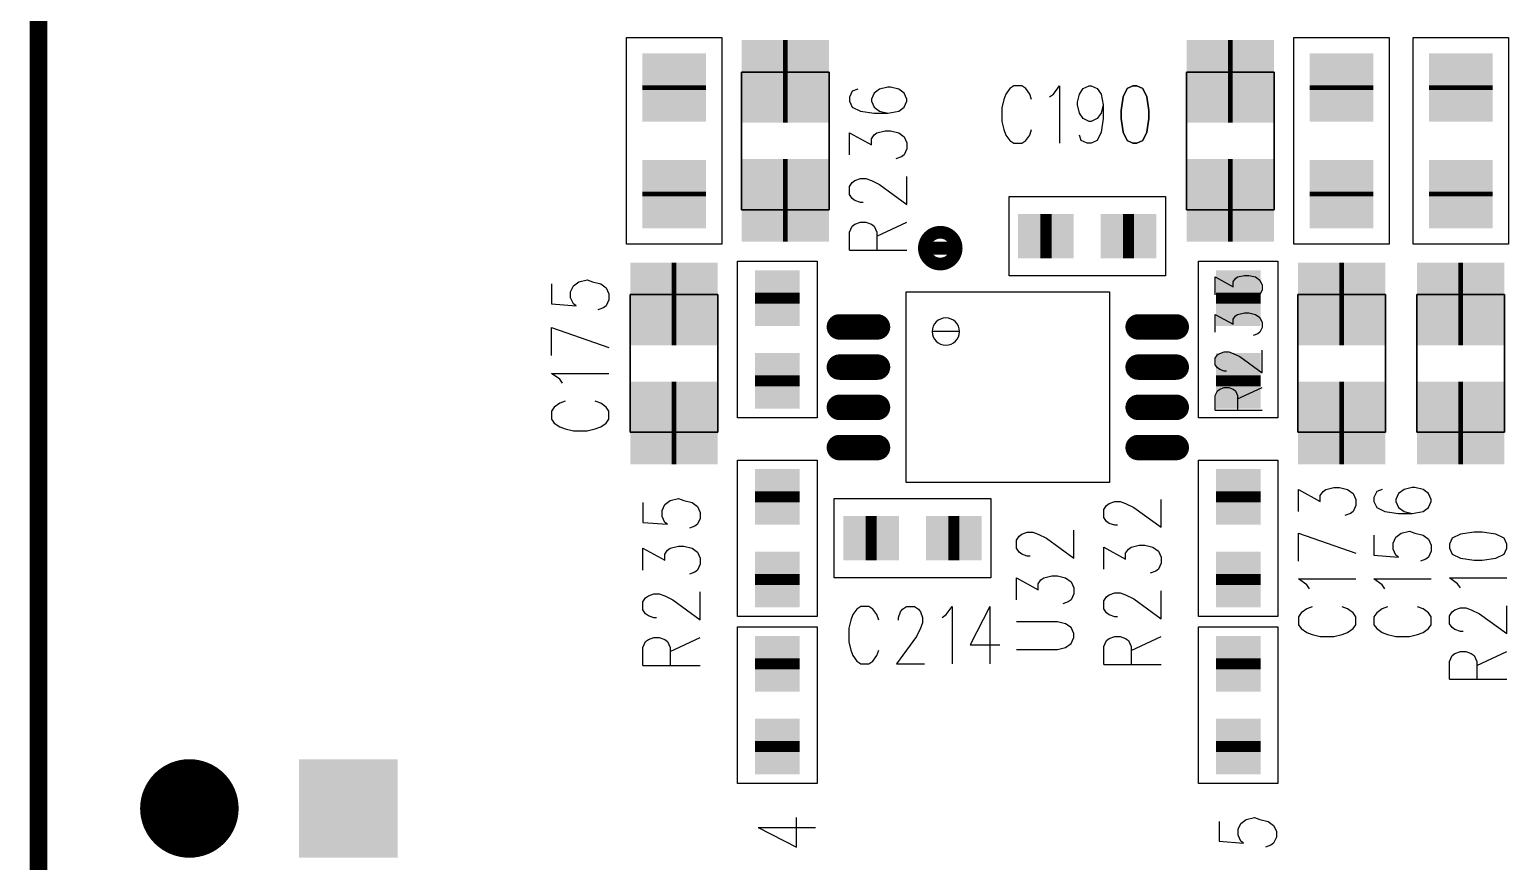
# Model space of a CAD drawing. Extents: x 12040 to 27945, y 10799 to 21199.
# Drawn here: x 15804 to 16735, y 15822 to 16346 of the extents above; entities that cross this region are included whole.
import ezdxf

# ---------------------------------------------------------------- set-up
doc = ezdxf.new("R2010")
doc.units = 0
doc.header["$MEASUREMENT"] = 0
doc.layers.add('ASSYDWGBOT_PHO', color=7, linetype='Continuous')

msp = doc.modelspace()

# ---------------------------------------------------------------- linework, layer by layer
at = {"layer": 'ASSYDWGBOT_PHO'}
for points, const_width in [([(15810, 20720.631), (15810, 13390.63)], 11.11), ([(16278.5, 16313.03), (16281.5, 16313.03)], 52), ([(16558.5, 16313.03), (16561.501, 16313.03)], 52), ([(16209.999, 16307.631), (16209.999, 16310.631)], 40), ([(16629.999, 16307.631), (16629.999, 16310.631)], 40), ([(16705, 16307.631), (16705, 16310.631)], 40), ([(16209.999, 16240.629), (16209.999, 16243.629)], 40), ([(16278.5, 16238.22), (16281.5, 16238.22)], 52), ([(16558.5, 16238.22), (16561.501, 16238.22)], 52), ([(16629.999, 16240.629), (16629.999, 16243.629)], 40), ([(16705, 16240.629), (16705, 16243.629)], 40), ([(16447.5, 16215.63), (16440.5, 16215.63)], 28), ([(16447.5, 16215.63), (16440.5, 16215.63)], 28), ([(16499.5, 16215.63), (16492.5, 16215.63)], 28), ([(16499.5, 16215.63), (16492.5, 16215.63)], 28), ([(16211.5, 16173.031), (16208.5, 16173.031)], 52), ([(16275, 16173.13), (16275, 16180.13)], 28), ([(16275, 16173.13), (16275, 16180.13)], 28), ([(16565.001, 16173.13), (16565.001, 16180.13)], 28), ([(16565.001, 16173.13), (16565.001, 16180.13)], 28), ([(16631.5, 16173.031), (16628.5, 16173.031)], 52), ([(16706.499, 16173.031), (16703.501, 16173.031)], 52), ([(16313.999, 16158.581), (16337.999, 16158.581)], 16), ([(16502.001, 16158.581), (16525.999, 16158.581)], 16), ([(16275, 16121.13), (16275, 16128.13)], 28), ([(16275, 16121.13), (16275, 16128.13)], 28), ([(16313.999, 16133.28), (16337.999, 16133.28)], 16), ([(16502.001, 16133.28), (16525.999, 16133.28)], 16), ([(16565.001, 16121.13), (16565.001, 16128.13)], 28), ([(16565.001, 16121.13), (16565.001, 16128.13)], 28), ([(16211.5, 16098.221), (16208.5, 16098.221)], 52), ([(16631.5, 16098.221), (16628.5, 16098.221)], 52), ([(16706.499, 16098.221), (16703.501, 16098.221)], 52), ([(16313.999, 16107.981), (16337.999, 16107.981)], 16), ([(16502.001, 16107.981), (16525.999, 16107.981)], 16), ([(16313.999, 16082.68), (16337.999, 16082.68)], 16), ([(16502.001, 16082.68), (16525.999, 16082.68)], 16), ([(16275, 16048.13), (16275, 16055.13)], 28), ([(16275, 16048.13), (16275, 16055.13)], 28), ([(16565.001, 16048.13), (16565.001, 16055.13)], 28), ([(16565.001, 16048.13), (16565.001, 16055.13)], 28), ([(16330.5, 16025.631), (16337.5, 16025.631)], 28), ([(16330.5, 16025.631), (16337.5, 16025.631)], 28), ([(16382.5, 16025.631), (16389.5, 16025.631)], 28), ([(16382.5, 16025.631), (16389.5, 16025.631)], 28), ([(16275, 15996.13), (16275, 16003.13)], 28), ([(16275, 15996.13), (16275, 16003.13)], 28), ([(16565.001, 15996.13), (16565.001, 16003.13)], 28), ([(16565.001, 15996.13), (16565.001, 16003.13)], 28), ([(16275, 15950.13), (16275, 15943.13)], 28), ([(16275, 15950.13), (16275, 15943.13)], 28), ([(16565.001, 15950.13), (16565.001, 15943.13)], 28), ([(16565.001, 15950.13), (16565.001, 15943.13)], 28), ([(16275, 15898.13), (16275, 15891.13)], 28), ([(16275, 15898.13), (16275, 15891.13)], 28), ([(16565.001, 15898.13), (16565.001, 15891.13)], 28), ([(16565.001, 15898.13), (16565.001, 15891.13)], 28)]:
    msp.add_lwpolyline(points, dxfattribs=dict(at, const_width=const_width))
for points in [[(16180, 16210.63), (16180, 16340.63)], [(16180, 16340.63), (16240, 16340.63)], [(16240, 16340.63), (16240, 16210.63)], [(16600, 16210.63), (16600, 16340.63)], [(16600, 16340.63), (16660, 16340.63)], [(16660, 16340.63), (16660, 16210.63)], [(16674.999, 16210.63), (16674.999, 16340.63)], [(16674.999, 16340.63), (16735.001, 16340.63)], [(16735.001, 16340.63), (16735.001, 16210.63)], [(16322.109, 16306.881), (16320.391, 16303.129)], [(16325.55, 16308.13), (16322.109, 16306.881)], [(16335.859, 16305.63), (16334.141, 16301.88)], [(16339.3, 16308.13), (16335.859, 16305.63)], [(16344.45, 16309.38), (16339.3, 16308.13)], [(16346.17, 16309.38), (16344.45, 16309.38)], [(16351.33, 16308.13), (16346.17, 16309.38)], [(16354.771, 16305.63), (16351.33, 16308.13)], [(16356.48, 16301.88), (16354.771, 16305.63)], [(16418.751, 16305.08), (16417.5, 16301.64)], [(16421.249, 16308.519), (16418.751, 16305.08)], [(16423.75, 16310.23), (16421.249, 16308.519)], [(16428.749, 16310.23), (16423.75, 16310.23)], [(16431.25, 16308.519), (16428.749, 16310.23)], [(16433.75, 16305.08), (16431.25, 16308.519)], [(16434.999, 16301.64), (16433.75, 16305.08)], [(16446.251, 16303.36), (16448.75, 16305.08)], [(16448.75, 16305.08), (16452.499, 16310.23)], [(16452.499, 16310.23), (16452.499, 16274.139)], [(16463.751, 16299.919), (16465, 16305.08)], [(16465, 16305.08), (16467.501, 16308.519)], [(16467.501, 16308.519), (16471.251, 16310.23)], [(16471.251, 16310.23), (16472.5, 16310.23)], [(16472.5, 16310.23), (16476.25, 16308.519)], [(16476.25, 16308.519), (16478.75, 16305.08)], [(16478.75, 16305.08), (16480, 16298.201)], [(16320.391, 16303.129), (16320.391, 16300.631)], [(16320.391, 16300.631), (16322.109, 16296.881)], [(16322.109, 16296.881), (16327.271, 16294.38)], [(16327.271, 16294.38), (16335.859, 16293.131)], [(16334.141, 16301.88), (16334.141, 16300.631)], [(16334.141, 16300.631), (16335.859, 16296.881)], [(16335.859, 16296.881), (16339.3, 16294.38)], [(16339.3, 16294.38), (16344.45, 16293.131)], [(16344.45, 16293.131), (16351.33, 16294.38)], [(16351.33, 16294.38), (16354.771, 16296.881)], [(16354.771, 16296.881), (16356.48, 16300.631)], [(16356.48, 16300.631), (16356.48, 16301.88)], [(16417.5, 16301.64), (16416.25, 16296.48)], [(16416.25, 16296.48), (16416.25, 16287.889)], [(16463.751, 16298.201), (16463.751, 16299.919)], [(16465, 16293.051), (16463.751, 16298.201)], [(16480, 16298.201), (16478.75, 16293.051)], [(16480, 16298.201), (16480, 16289.61)], [(16335.859, 16293.131), (16344.45, 16293.131)], [(16416.25, 16287.889), (16417.5, 16282.73)], [(16467.501, 16289.61), (16465, 16293.051)], [(16471.251, 16287.889), (16467.501, 16289.61)], [(16472.5, 16287.889), (16471.251, 16287.889)], [(16476.25, 16289.61), (16472.5, 16287.889)], [(16478.75, 16293.051), (16476.25, 16289.61)], [(16480, 16289.61), (16478.75, 16281.019)], [(16252.439, 16282.709), (16252.439, 16268.539)], [(16307.56, 16282.709), (16307.56, 16268.539)], [(16320.391, 16266.88), (16320.391, 16280.63)], [(16320.391, 16280.63), (16334.141, 16273.13)], [(16334.141, 16276.88), (16335.859, 16279.381)], [(16334.141, 16273.13), (16334.141, 16276.88)], [(16335.859, 16279.381), (16337.58, 16280.63)], [(16337.58, 16280.63), (16342.73, 16281.879)], [(16342.73, 16281.879), (16346.17, 16281.879)], [(16346.17, 16281.879), (16351.33, 16280.63)], [(16351.33, 16280.63), (16354.771, 16278.13)], [(16354.771, 16278.13), (16356.48, 16274.38)], [(16417.5, 16282.73), (16418.751, 16279.301)], [(16418.751, 16279.301), (16421.249, 16275.86)], [(16421.249, 16275.86), (16423.75, 16274.139)], [(16428.749, 16274.139), (16431.25, 16275.86)], [(16431.25, 16275.86), (16433.75, 16279.301)], [(16433.75, 16279.301), (16434.999, 16282.73)], [(16466.249, 16275.86), (16465, 16279.301)], [(16469.999, 16274.139), (16466.249, 16275.86)], [(16476.25, 16275.86), (16472.5, 16274.139)], [(16478.75, 16281.019), (16476.25, 16275.86)], [(16532.44, 16282.709), (16532.44, 16268.539)], [(16587.561, 16282.709), (16587.561, 16268.539)], [(16354.771, 16266.88), (16353.05, 16265.631)], [(16356.48, 16270.63), (16354.771, 16266.88)], [(16356.48, 16274.38), (16356.48, 16270.63)], [(16423.75, 16274.139), (16428.749, 16274.139)], [(16472.5, 16274.139), (16469.999, 16274.139)], [(16353.05, 16265.631), (16349.609, 16264.38)], [(16320.391, 16246.88), (16322.109, 16249.38)], [(16322.109, 16249.38), (16323.83, 16250.629)], [(16323.83, 16250.629), (16327.271, 16251.881)], [(16327.271, 16251.881), (16330.7, 16251.881)], [(16330.7, 16251.881), (16334.141, 16250.629)], [(16334.141, 16250.629), (16339.3, 16248.131)], [(16339.3, 16248.131), (16356.48, 16235.63)], [(16356.48, 16235.63), (16356.48, 16253.13)], [(16320.391, 16241.88), (16320.391, 16246.88)], [(16322.109, 16239.38), (16320.391, 16241.88)], [(16323.83, 16238.131), (16322.109, 16239.38)], [(16420.79, 16190.63), (16420.79, 16240.629)], [(16420.79, 16240.629), (16519.211, 16240.629)], [(16519.211, 16240.629), (16519.211, 16190.63)], [(16327.271, 16236.879), (16323.83, 16238.131)], [(16328.979, 16236.879), (16327.271, 16236.879)], [(16320.391, 16218.13), (16322.109, 16221.88)], [(16322.109, 16221.88), (16323.83, 16223.129)], [(16323.83, 16223.129), (16327.271, 16224.38)], [(16327.271, 16224.38), (16330.7, 16224.38)], [(16330.7, 16224.38), (16334.141, 16223.129)], [(16334.141, 16223.129), (16335.859, 16221.88)], [(16335.859, 16221.88), (16337.58, 16218.13)], [(16337.58, 16215.63), (16356.48, 16224.38)], [(16240, 16210.63), (16180, 16210.63)], [(16320.391, 16206.881), (16320.391, 16218.13)], [(16337.58, 16218.13), (16337.58, 16206.881)], [(16660, 16210.63), (16600, 16210.63)], [(16735.001, 16210.63), (16674.999, 16210.63)], [(16320.391, 16206.881), (16356.48, 16206.881)], [(16250, 16101.419), (16250, 16199.841)], [(16250, 16199.841), (16299.999, 16199.841)], [(16299.999, 16199.841), (16299.999, 16101.419)], [(16540.001, 16101.419), (16540.001, 16199.841)], [(16540.001, 16199.841), (16590, 16199.841)], [(16590, 16199.841), (16590, 16101.419)], [(16132.891, 16185.619), (16132.891, 16173.12)], [(16144.92, 16180.62), (16146.641, 16184.37)], [(16146.641, 16184.37), (16150.08, 16186.871)], [(16150.08, 16186.871), (16155.23, 16188.12)], [(16155.23, 16188.12), (16158.67, 16186.871)], [(16158.67, 16186.871), (16163.83, 16185.619)], [(16163.83, 16185.619), (16167.271, 16183.121)], [(16167.271, 16183.121), (16168.98, 16179.371)], [(16519.211, 16190.63), (16420.79, 16190.63)], [(16550.55, 16178.749), (16550.55, 16190.001)], [(16550.55, 16190.001), (16561.8, 16183.861)], [(16561.8, 16186.93), (16563.2, 16188.98)], [(16561.8, 16183.861), (16561.8, 16186.93)], [(16563.2, 16188.98), (16564.61, 16190.001)], [(16564.61, 16190.001), (16568.83, 16191.019)], [(16568.83, 16191.019), (16571.64, 16191.019)], [(16571.64, 16191.019), (16575.859, 16190.001)], [(16575.859, 16190.001), (16578.671, 16187.95)], [(16578.671, 16187.95), (16580.08, 16184.891)], [(16580.08, 16184.891), (16580.08, 16181.82)], [(16132.891, 16173.12), (16148.359, 16171.869)], [(16144.92, 16176.87), (16144.92, 16180.62)], [(16146.641, 16173.12), (16144.92, 16176.87)], [(16148.359, 16171.869), (16146.641, 16173.12)], [(16168.98, 16175.619), (16167.271, 16171.869)], [(16168.98, 16179.371), (16168.98, 16175.619)], [(16356.001, 16060.631), (16356.001, 16180.63)], [(16356.001, 16180.63), (16483.999, 16180.63)], [(16483.999, 16180.63), (16483.999, 16060.631)], [(16577.271, 16177.731), (16574.45, 16176.701)], [(16578.671, 16178.749), (16577.271, 16177.731)], [(16580.08, 16181.82), (16578.671, 16178.749)], [(16165.55, 16170.62), (16162.109, 16169.371)], [(16167.271, 16171.869), (16165.55, 16170.62)], [(16550.55, 16155.23), (16550.55, 16166.479)], [(16550.55, 16166.479), (16561.8, 16160.339)], [(16561.8, 16163.41), (16563.2, 16165.449)], [(16563.2, 16165.449), (16564.61, 16166.479)], [(16564.61, 16166.479), (16568.83, 16167.5)], [(16568.83, 16167.5), (16571.64, 16167.5)], [(16571.64, 16167.5), (16575.859, 16166.479)], [(16575.859, 16166.479), (16578.671, 16164.431)], [(16578.671, 16164.431), (16580.08, 16161.36)], [(16132.891, 16158.119), (16168.98, 16145.62)], [(16132.891, 16140.619), (16132.891, 16158.119)], [(16561.8, 16160.339), (16561.8, 16163.41)], [(16578.671, 16155.23), (16577.271, 16154.2)], [(16580.08, 16158.3), (16578.671, 16155.23)], [(16580.08, 16161.36), (16580.08, 16158.3)], [(16577.271, 16154.2), (16574.45, 16153.179)], [(16182.44, 16128.54), (16182.44, 16142.71)], [(16237.56, 16128.54), (16237.56, 16142.71)], [(16550.55, 16138.861), (16551.95, 16140.909)], [(16550.55, 16134.769), (16550.55, 16138.861)], [(16551.95, 16140.909), (16553.36, 16141.93)], [(16553.36, 16141.93), (16556.17, 16142.95)], [(16556.17, 16142.95), (16558.981, 16142.95)], [(16558.981, 16142.95), (16561.8, 16141.93)], [(16561.8, 16141.93), (16566.019, 16139.891)], [(16566.019, 16139.891), (16580.08, 16129.66)], [(16580.08, 16129.66), (16580.08, 16143.98)], [(16602.44, 16128.54), (16602.44, 16142.71)], [(16657.56, 16128.54), (16657.56, 16142.71)], [(16677.441, 16128.54), (16677.441, 16142.71)], [(16732.559, 16128.54), (16732.559, 16142.71)], [(16138.05, 16125.62), (16132.891, 16129.37)], [(16132.891, 16129.37), (16168.98, 16129.37)], [(16551.95, 16132.73), (16550.55, 16134.769)], [(16553.36, 16131.701), (16551.95, 16132.73)], [(16556.17, 16130.68), (16553.36, 16131.701)], [(16557.581, 16130.68), (16556.17, 16130.68)], [(16139.771, 16123.119), (16138.05, 16125.62)], [(16550.55, 16115.339), (16551.95, 16118.41)], [(16551.95, 16118.41), (16553.36, 16119.431)], [(16553.36, 16119.431), (16556.17, 16120.449)], [(16556.17, 16120.449), (16558.981, 16120.449)], [(16558.981, 16120.449), (16561.8, 16119.431)], [(16561.8, 16119.431), (16563.2, 16118.41)], [(16563.2, 16118.41), (16564.61, 16115.339)], [(16564.61, 16113.3), (16580.08, 16120.449)], [(16134.609, 16108.12), (16132.891, 16105.619)], [(16138.05, 16110.62), (16134.609, 16108.12)], [(16141.479, 16111.87), (16138.05, 16110.62)], [(16163.83, 16110.62), (16160.391, 16111.87)], [(16167.271, 16108.12), (16163.83, 16110.62)], [(16168.98, 16105.619), (16167.271, 16108.12)], [(16550.55, 16106.14), (16550.55, 16115.339)], [(16564.61, 16115.339), (16564.61, 16106.14)], [(16132.891, 16105.619), (16132.891, 16100.62)], [(16132.891, 16100.62), (16134.609, 16098.12)], [(16167.271, 16098.12), (16168.98, 16100.62)], [(16168.98, 16100.62), (16168.98, 16105.619)], [(16299.999, 16101.419), (16250, 16101.419)], [(16590, 16101.419), (16540.001, 16101.419)], [(16550.55, 16106.14), (16580.08, 16106.14)], [(16134.609, 16098.12), (16138.05, 16095.619)], [(16138.05, 16095.619), (16141.479, 16094.37)], [(16141.479, 16094.37), (16146.641, 16093.121)], [(16146.641, 16093.121), (16155.23, 16093.121)], [(16155.23, 16093.121), (16160.391, 16094.37)], [(16160.391, 16094.37), (16163.83, 16095.619)], [(16163.83, 16095.619), (16167.271, 16098.12)], [(16250, 15976.42), (16250, 16074.841)], [(16250, 16074.841), (16299.999, 16074.841)], [(16299.999, 16074.841), (16299.999, 15976.42)], [(16540.001, 15976.42), (16540.001, 16074.841)], [(16540.001, 16074.841), (16590, 16074.841)], [(16590, 16074.841), (16590, 15976.42)], [(16483.999, 16060.631), (16356.001, 16060.631)], [(16602.89, 16042.5), (16602.89, 16056.25)], [(16602.89, 16056.25), (16616.64, 16048.75)], [(16616.64, 16052.5), (16618.361, 16055)], [(16616.64, 16048.75), (16616.64, 16052.5)], [(16618.361, 16055), (16620.081, 16056.25)], [(16620.081, 16056.25), (16625.231, 16057.501)], [(16625.231, 16057.501), (16628.67, 16057.501)], [(16628.67, 16057.501), (16633.829, 16056.25)], [(16633.829, 16056.25), (16637.27, 16053.749)], [(16637.27, 16053.749), (16638.981, 16049.999)], [(16652.109, 16055), (16650.391, 16051.25)], [(16655.55, 16056.25), (16652.109, 16055)], [(16665.859, 16053.749), (16664.141, 16049.999)], [(16669.3, 16056.25), (16665.859, 16053.749)], [(16674.45, 16057.501), (16669.3, 16056.25)], [(16676.17, 16057.501), (16674.45, 16057.501)], [(16681.33, 16056.25), (16676.17, 16057.501)], [(16684.771, 16053.749), (16681.33, 16056.25)], [(16686.48, 16049.999), (16684.771, 16053.749)], [(16190.39, 16048.13), (16190.39, 16035.629)], [(16202.419, 16043.131), (16204.14, 16046.881)], [(16202.419, 16039.379), (16202.419, 16043.131)], [(16204.14, 16046.881), (16207.581, 16049.379)], [(16207.581, 16049.379), (16212.73, 16050.631)], [(16212.73, 16050.631), (16216.169, 16049.379)], [(16216.169, 16049.379), (16221.331, 16048.13)], [(16221.331, 16048.13), (16224.77, 16045.63)], [(16224.77, 16045.63), (16226.48, 16041.88)], [(16310.789, 16050.631), (16409.21, 16050.631)], [(16310.789, 16000.629), (16310.789, 16050.631)], [(16409.21, 16050.631), (16409.21, 16000.629)], [(16480.391, 16043.751), (16482.109, 16046.249)], [(16480.391, 16038.75), (16480.391, 16043.751)], [(16482.109, 16046.249), (16483.829, 16047.501)], [(16483.829, 16047.501), (16487.27, 16048.75)], [(16487.27, 16048.75), (16490.7, 16048.75)], [(16490.7, 16048.75), (16494.141, 16047.501)], [(16494.141, 16047.501), (16499.3, 16045)], [(16499.3, 16045), (16516.479, 16032.499)], [(16516.479, 16032.499), (16516.479, 16049.999)], [(16638.981, 16046.249), (16637.27, 16042.5)], [(16638.981, 16049.999), (16638.981, 16046.249)], [(16650.391, 16051.25), (16650.391, 16048.75)], [(16650.391, 16048.75), (16652.109, 16045)], [(16652.109, 16045), (16657.27, 16042.5)], [(16664.141, 16049.999), (16664.141, 16048.75)], [(16664.141, 16048.75), (16665.859, 16045)], [(16665.859, 16045), (16669.3, 16042.5)], [(16681.33, 16042.5), (16684.771, 16045)], [(16684.771, 16045), (16686.48, 16048.75)], [(16686.48, 16048.75), (16686.48, 16049.999)], [(16190.39, 16035.629), (16205.86, 16034.38)], [(16204.14, 16035.629), (16202.419, 16039.379)], [(16205.86, 16034.38), (16204.14, 16035.629)], [(16224.77, 16034.38), (16223.049, 16033.131)], [(16226.48, 16038.13), (16224.77, 16034.38)], [(16226.48, 16041.88), (16226.48, 16038.13)], [(16482.109, 16036.249), (16480.391, 16038.75)], [(16483.829, 16035), (16482.109, 16036.249)], [(16487.27, 16033.751), (16483.829, 16035)], [(16488.979, 16033.751), (16487.27, 16033.751)], [(16635.55, 16041.25), (16632.111, 16040.001)], [(16637.27, 16042.5), (16635.55, 16041.25)], [(16657.27, 16042.5), (16665.859, 16041.25)], [(16665.859, 16041.25), (16674.45, 16041.25)], [(16669.3, 16042.5), (16674.45, 16041.25)], [(16674.45, 16041.25), (16681.33, 16042.5)], [(16223.049, 16033.131), (16219.61, 16031.879)], [(16425.39, 16024.38), (16427.111, 16026.88)], [(16425.39, 16019.381), (16425.39, 16024.38)], [(16427.111, 16026.88), (16428.829, 16028.13)], [(16428.829, 16028.13), (16432.27, 16029.381)], [(16432.27, 16029.381), (16435.699, 16029.381)], [(16435.699, 16029.381), (16439.14, 16028.13)], [(16439.14, 16028.13), (16444.3, 16025.631)], [(16444.3, 16025.631), (16461.479, 16013.13)], [(16461.479, 16013.13), (16461.479, 16030.63)], [(16602.89, 16028.749), (16638.981, 16016.251)], [(16602.89, 16011.25), (16602.89, 16028.749)], [(16650.391, 16027.5), (16650.391, 16014.999)], [(16662.42, 16022.499), (16664.141, 16026.251)], [(16664.141, 16026.251), (16667.58, 16028.749)], [(16667.58, 16028.749), (16672.729, 16030.001)], [(16672.729, 16030.001), (16676.17, 16028.749)], [(16676.17, 16028.749), (16681.33, 16027.5)], [(16681.33, 16027.5), (16684.771, 16025)], [(16684.771, 16025), (16686.48, 16021.25)], [(16699.61, 16025.631), (16697.889, 16021.879)], [(16704.769, 16028.13), (16699.61, 16025.631)], [(16713.36, 16029.381), (16704.769, 16028.13)], [(16718.519, 16029.381), (16713.36, 16029.381)], [(16727.11, 16028.13), (16718.519, 16029.381)], [(16732.269, 16025.631), (16727.11, 16028.13)], [(16733.98, 16021.879), (16732.269, 16025.631)], [(16190.39, 16005.63), (16190.39, 16019.381)], [(16190.39, 16019.381), (16204.14, 16011.881)], [(16204.14, 16015.631), (16205.86, 16018.129)], [(16204.14, 16011.881), (16204.14, 16015.631)], [(16205.86, 16018.129), (16207.581, 16019.381)], [(16207.581, 16019.381), (16212.73, 16020.63)], [(16212.73, 16020.63), (16216.169, 16020.63)], [(16216.169, 16020.63), (16221.331, 16019.381)], [(16221.331, 16019.381), (16224.77, 16016.88)], [(16224.77, 16016.88), (16226.48, 16013.13)], [(16427.111, 16016.88), (16425.39, 16019.381)], [(16428.829, 16015.631), (16427.111, 16016.88)], [(16432.27, 16014.38), (16428.829, 16015.631)], [(16480.391, 16006.25), (16480.391, 16020)], [(16480.391, 16020), (16494.141, 16012.501)], [(16494.141, 16016.251), (16495.859, 16018.749)], [(16494.141, 16012.501), (16494.141, 16016.251)], [(16495.859, 16018.749), (16497.58, 16020)], [(16497.58, 16020), (16502.729, 16021.25)], [(16502.729, 16021.25), (16506.17, 16021.25)], [(16506.17, 16021.25), (16511.33, 16020)], [(16511.33, 16020), (16514.771, 16017.5)], [(16514.771, 16017.5), (16516.479, 16013.75)], [(16650.391, 16014.999), (16665.859, 16013.75)], [(16662.42, 16018.749), (16662.42, 16022.499)], [(16664.141, 16014.999), (16662.42, 16018.749)], [(16665.859, 16013.75), (16664.141, 16014.999)], [(16686.48, 16017.5), (16684.771, 16013.75)], [(16686.48, 16021.25), (16686.48, 16017.5)], [(16697.889, 16021.879), (16697.889, 16019.381)], [(16697.889, 16019.381), (16699.61, 16015.631)], [(16699.61, 16015.631), (16704.769, 16013.13)], [(16727.11, 16013.13), (16732.269, 16015.631)], [(16732.269, 16015.631), (16733.98, 16019.381)], [(16733.98, 16019.381), (16733.98, 16021.879)], [(16224.77, 16005.63), (16223.049, 16004.379)], [(16226.48, 16009.38), (16224.77, 16005.63)], [(16226.48, 16013.13), (16226.48, 16009.38)], [(16433.981, 16014.38), (16432.27, 16014.38)], [(16514.771, 16006.25), (16513.05, 16004.999)], [(16516.479, 16010), (16514.771, 16006.25)], [(16516.479, 16013.75), (16516.479, 16010)], [(16683.05, 16012.501), (16679.609, 16011.25)], [(16684.771, 16013.75), (16683.05, 16012.501)], [(16704.769, 16013.13), (16713.36, 16011.881)], [(16713.36, 16011.881), (16718.519, 16011.881)], [(16718.519, 16011.881), (16727.11, 16013.13)], [(16223.049, 16004.379), (16219.61, 16003.13)], [(16409.21, 16000.629), (16310.789, 16000.629)], [(16425.39, 15986.88), (16425.39, 16000.629)], [(16425.39, 16000.629), (16439.14, 15993.13)], [(16439.14, 15996.88), (16440.861, 15999.38)], [(16439.14, 15993.13), (16439.14, 15996.88)], [(16440.861, 15999.38), (16442.579, 16000.629)], [(16442.579, 16000.629), (16447.729, 16001.881)], [(16447.729, 16001.881), (16451.17, 16001.881)], [(16451.17, 16001.881), (16456.329, 16000.629)], [(16456.329, 16000.629), (16459.77, 15998.13)], [(16459.77, 15998.13), (16461.479, 15994.38)], [(16513.05, 16004.999), (16509.609, 16003.75)], [(16608.049, 15996.25), (16602.89, 16000)], [(16602.89, 16000), (16638.981, 16000)], [(16655.55, 15996.25), (16650.391, 16000)], [(16650.391, 16000), (16686.48, 16000)], [(16703.051, 15996.88), (16697.889, 16000.629)], [(16697.889, 16000.629), (16733.98, 16000.629)], [(16704.769, 15994.38), (16703.051, 15996.88)], [(16190.39, 15985.63), (16192.11, 15988.13)], [(16192.11, 15988.13), (16193.83, 15989.38)], [(16193.83, 15989.38), (16197.269, 15990.63)], [(16197.269, 15990.63), (16200.701, 15990.63)], [(16200.701, 15990.63), (16204.14, 15989.38)], [(16204.14, 15989.38), (16209.299, 15986.88)], [(16226.48, 15974.38), (16226.48, 15991.88)], [(16461.479, 15990.63), (16459.77, 15986.88)], [(16461.479, 15994.38), (16461.479, 15990.63)], [(16480.391, 15986.25), (16482.109, 15988.75)], [(16482.109, 15988.75), (16483.829, 15990)], [(16483.829, 15990), (16487.27, 15991.25)], [(16487.27, 15991.25), (16490.7, 15991.25)], [(16490.7, 15991.25), (16494.141, 15990)], [(16494.141, 15990), (16499.3, 15987.5)], [(16499.3, 15987.5), (16516.479, 15975)], [(16516.479, 15975), (16516.479, 15992.5)], [(16609.77, 15993.75), (16608.049, 15996.25)], [(16657.27, 15993.75), (16655.55, 15996.25)], [(16190.39, 15980.63), (16190.39, 15985.63)], [(16192.11, 15978.13), (16190.39, 15980.63)], [(16193.83, 15976.88), (16192.11, 15978.13)], [(16209.299, 15986.88), (16226.48, 15974.38)], [(16325.001, 15981.02), (16322.5, 15977.58)], [(16327.499, 15982.73), (16325.001, 15981.02)], [(16332.5, 15982.73), (16327.499, 15982.73)], [(16334.999, 15981.02), (16332.5, 15982.73)], [(16337.5, 15977.58), (16334.999, 15981.02)], [(16351.25, 15975.86), (16352.501, 15979.3)], [(16352.501, 15979.3), (16353.75, 15981.02)], [(16353.75, 15981.02), (16356.251, 15982.73)], [(16356.251, 15982.73), (16361.25, 15982.73)], [(16361.25, 15982.73), (16363.75, 15981.02)], [(16363.75, 15981.02), (16365, 15979.3)], [(16365, 15979.3), (16366.249, 15975.86)], [(16381.25, 15977.58), (16385, 15982.73)], [(16385, 15982.73), (16385, 15946.64)], [(16408.751, 15982.73), (16396.25, 15958.67)], [(16408.751, 15982.73), (16408.751, 15946.64)], [(16458.05, 15985.63), (16454.611, 15984.38)], [(16459.77, 15986.88), (16458.05, 15985.63)], [(16480.391, 15981.25), (16480.391, 15986.25)], [(16482.109, 15978.75), (16480.391, 15981.25)], [(16483.829, 15977.5), (16482.109, 15978.75)], [(16604.61, 15978.75), (16602.89, 15976.25)], [(16608.049, 15981.25), (16604.61, 15978.75)], [(16611.481, 15982.5), (16608.049, 15981.25)], [(16633.829, 15981.25), (16630.39, 15982.5)], [(16637.27, 15978.75), (16633.829, 15981.25)], [(16638.981, 15976.25), (16637.27, 15978.75)], [(16652.109, 15978.75), (16650.391, 15976.25)], [(16655.55, 15981.25), (16652.109, 15978.75)], [(16658.979, 15982.5), (16655.55, 15981.25)], [(16681.33, 15981.25), (16677.891, 15982.5)], [(16684.771, 15978.75), (16681.33, 15981.25)], [(16686.48, 15976.25), (16684.771, 15978.75)], [(16697.889, 15976.88), (16699.61, 15979.38)], [(16699.61, 15979.38), (16701.33, 15980.63)], [(16701.33, 15980.63), (16704.769, 15981.88)], [(16704.769, 15981.88), (16708.2, 15981.88)], [(16708.2, 15981.88), (16711.639, 15980.63)], [(16711.639, 15980.63), (16716.801, 15978.13)], [(16716.801, 15978.13), (16733.98, 15965.63)], [(16733.98, 15965.63), (16733.98, 15983.13)], [(16197.269, 15975.63), (16193.83, 15976.88)], [(16198.98, 15975.63), (16197.269, 15975.63)], [(16299.999, 15976.42), (16250, 15976.42)], [(16250, 15871.41), (16250, 15969.84)], [(16250, 15969.84), (16299.999, 15969.84)], [(16299.999, 15969.84), (16299.999, 15871.41)], [(16321.251, 15974.14), (16320, 15968.98)], [(16320, 15968.98), (16320, 15960.39)], [(16322.5, 15977.58), (16321.251, 15974.14)], [(16338.751, 15974.14), (16337.5, 15977.58)], [(16351.25, 15974.14), (16351.25, 15975.86)], [(16365, 15968.98), (16362.499, 15963.83)], [(16366.249, 15972.42), (16365, 15968.98)], [(16366.249, 15975.86), (16366.249, 15972.42)], [(16378.75, 15975.86), (16381.25, 15977.58)], [(16451.17, 15973.13), (16425.39, 15973.13)], [(16456.329, 15971.88), (16451.17, 15973.13)], [(16459.77, 15969.38), (16456.329, 15971.88)], [(16461.479, 15965.63), (16459.77, 15969.38)], [(16487.27, 15976.25), (16483.829, 15977.5)], [(16488.979, 15976.25), (16487.27, 15976.25)], [(16590, 15976.42), (16540.001, 15976.42)], [(16540.001, 15871.41), (16540.001, 15969.84)], [(16540.001, 15969.84), (16590, 15969.84)], [(16590, 15969.84), (16590, 15871.41)], [(16602.89, 15976.25), (16602.89, 15971.25)], [(16602.89, 15971.25), (16604.61, 15968.75)], [(16604.61, 15968.75), (16608.049, 15966.25)], [(16633.829, 15966.25), (16637.27, 15968.75)], [(16637.27, 15968.75), (16638.981, 15971.25)], [(16638.981, 15971.25), (16638.981, 15976.25)], [(16650.391, 15976.25), (16650.391, 15971.25)], [(16650.391, 15971.25), (16652.109, 15968.75)], [(16652.109, 15968.75), (16655.55, 15966.25)], [(16681.33, 15966.25), (16684.771, 15968.75)], [(16684.771, 15968.75), (16686.48, 15971.25)], [(16686.48, 15971.25), (16686.48, 15976.25)], [(16697.889, 15971.88), (16697.889, 15976.88)], [(16699.61, 15969.38), (16697.889, 15971.88)], [(16701.33, 15968.13), (16699.61, 15969.38)], [(16190.39, 15956.88), (16192.11, 15960.63)], [(16192.11, 15960.63), (16193.83, 15961.88)], [(16193.83, 15961.88), (16197.269, 15963.13)], [(16197.269, 15963.13), (16200.701, 15963.13)], [(16200.701, 15963.13), (16204.14, 15961.88)], [(16204.14, 15961.88), (16205.86, 15960.63)], [(16205.86, 15960.63), (16207.581, 15956.88)], [(16207.581, 15954.38), (16226.48, 15963.13)], [(16320, 15960.39), (16321.251, 15955.23)], [(16362.499, 15963.83), (16350, 15946.64)], [(16456.329, 15956.88), (16459.77, 15959.38)], [(16459.77, 15959.38), (16461.479, 15963.13)], [(16461.479, 15963.13), (16461.479, 15965.63)], [(16480.391, 15957.5), (16482.109, 15961.25)], [(16482.109, 15961.25), (16483.829, 15962.5)], [(16483.829, 15962.5), (16487.27, 15963.75)], [(16487.27, 15963.75), (16490.7, 15963.75)], [(16490.7, 15963.75), (16494.141, 15962.5)], [(16494.141, 15962.5), (16495.859, 15961.25)], [(16495.859, 15961.25), (16497.58, 15957.5)], [(16497.58, 15955), (16516.479, 15963.75)], [(16608.049, 15966.25), (16611.481, 15965)], [(16611.481, 15965), (16616.64, 15963.75)], [(16616.64, 15963.75), (16625.231, 15963.75)], [(16625.231, 15963.75), (16630.39, 15965)], [(16630.39, 15965), (16633.829, 15966.25)], [(16655.55, 15966.25), (16658.979, 15965)], [(16658.979, 15965), (16664.141, 15963.75)], [(16664.141, 15963.75), (16672.729, 15963.75)], [(16672.729, 15963.75), (16677.891, 15965)], [(16677.891, 15965), (16681.33, 15966.25)], [(16704.769, 15966.88), (16701.33, 15968.13)], [(16706.48, 15966.88), (16704.769, 15966.88)], [(16190.39, 15945.63), (16190.39, 15956.88)], [(16207.581, 15956.88), (16207.581, 15945.63)], [(16321.251, 15955.23), (16322.5, 15951.8)], [(16322.5, 15951.8), (16325.001, 15948.36)], [(16334.999, 15948.36), (16337.5, 15951.8)], [(16337.5, 15951.8), (16338.751, 15955.23)], [(16396.25, 15958.67), (16415.001, 15958.67)], [(16425.39, 15955.63), (16451.17, 15955.63)], [(16451.17, 15955.63), (16456.329, 15956.88)], [(16480.391, 15946.25), (16480.391, 15957.5)], [(16497.58, 15957.5), (16497.58, 15946.25)], [(16697.889, 15948.13), (16699.61, 15951.88)], [(16699.61, 15951.88), (16701.33, 15953.13)], [(16701.33, 15953.13), (16704.769, 15954.38)], [(16704.769, 15954.38), (16708.2, 15954.38)], [(16708.2, 15954.38), (16711.639, 15953.13)], [(16711.639, 15953.13), (16713.36, 15951.88)], [(16713.36, 15951.88), (16715.08, 15948.13)], [(16715.08, 15945.63), (16733.98, 15954.38)], [(16190.39, 15945.63), (16226.48, 15945.63)], [(16325.001, 15948.36), (16327.499, 15946.64)], [(16327.499, 15946.64), (16332.5, 15946.64)], [(16332.5, 15946.64), (16334.999, 15948.36)], [(16350, 15946.64), (16367.5, 15946.64)], [(16480.391, 15946.25), (16516.479, 15946.25)], [(16697.889, 15936.88), (16697.889, 15948.13)], [(16715.08, 15948.13), (16715.08, 15936.88)], [(16697.889, 15936.88), (16733.98, 15936.88)], [(16299.999, 15871.41), (16250, 15871.41)], [(16590, 15871.41), (16540.001, 15871.41)], [(16286.949, 15831.25), (16286.949, 15850)], [(16552.891, 15847.5), (16552.891, 15835)], [(16566.641, 15846.25), (16570.08, 15848.75)], [(16570.08, 15848.75), (16575.23, 15850)], [(16575.23, 15850), (16578.671, 15848.75)], [(16578.671, 15848.75), (16583.83, 15847.5)], [(16583.83, 15847.5), (16587.271, 15845)], [(16262.89, 15843.75), (16286.949, 15831.25)], [(16262.89, 15843.75), (16298.981, 15843.75)], [(16564.92, 15842.5), (16566.641, 15846.25)], [(16564.92, 15838.75), (16564.92, 15842.5)], [(16566.641, 15835), (16564.92, 15838.75)], [(16587.271, 15845), (16588.98, 15841.25)], [(16588.98, 15841.25), (16588.98, 15837.5)], [(16552.891, 15835), (16568.359, 15833.75)], [(16568.359, 15833.75), (16566.641, 15835)], [(16585.55, 15832.5), (16582.109, 15831.25)], [(16587.271, 15833.75), (16585.55, 15832.5)], [(16588.98, 15837.5), (16587.271, 15833.75)]]:
    msp.add_lwpolyline(points, dxfattribs=at)
for points in [[(16252.439, 16232.321), (16252.439, 16318.93)], [(16252.439, 16318.93), (16307.56, 16318.93)], [(16307.56, 16318.93), (16307.56, 16232.321)], [(16532.44, 16232.321), (16532.44, 16318.93)], [(16532.44, 16318.93), (16587.561, 16318.93)], [(16587.561, 16318.93), (16587.561, 16232.321)], [(16492.5, 16303.36), (16491.249, 16294.769)], [(16495.001, 16308.519), (16492.5, 16303.36)], [(16498.751, 16310.23), (16495.001, 16308.519)], [(16501.249, 16310.23), (16498.751, 16310.23)], [(16504.999, 16308.519), (16501.249, 16310.23)], [(16507.5, 16303.36), (16504.999, 16308.519)], [(16508.751, 16294.769), (16507.5, 16303.36)], [(16491.249, 16294.769), (16491.249, 16289.61)], [(16508.751, 16289.61), (16508.751, 16294.769)], [(16491.249, 16289.61), (16492.5, 16281.019)], [(16507.5, 16281.019), (16508.751, 16289.61)], [(16492.5, 16281.019), (16495.001, 16275.86)], [(16495.001, 16275.86), (16498.751, 16274.139)], [(16501.249, 16274.139), (16504.999, 16275.86)], [(16504.999, 16275.86), (16507.5, 16281.019)], [(16498.751, 16274.139), (16501.249, 16274.139)], [(16307.56, 16232.321), (16252.439, 16232.321)], [(16587.561, 16232.321), (16532.44, 16232.321)], [(16182.44, 16092.319), (16182.44, 16178.93)], [(16182.44, 16178.93), (16237.56, 16178.93)], [(16237.56, 16178.93), (16237.56, 16092.319)], [(16602.44, 16092.319), (16602.44, 16178.93)], [(16602.44, 16178.93), (16657.56, 16178.93)], [(16657.56, 16178.93), (16657.56, 16092.319)], [(16677.441, 16092.319), (16677.441, 16178.93)], [(16677.441, 16178.93), (16732.559, 16178.93)], [(16732.559, 16178.93), (16732.559, 16092.319)], [(16237.56, 16092.319), (16182.44, 16092.319)], [(16657.56, 16092.319), (16602.44, 16092.319)], [(16732.559, 16092.319), (16677.441, 16092.319)]]:
    msp.add_lwpolyline(points, close=True, dxfattribs=at)
at = {"layer": 'ASSYDWGBOT_PHO', "const_width": 8}
for points in [[(16387.501, 16208.13, 1), (16367.5, 16208.13, 1)], [(16367.5, 16208.13, 1), (16387.501, 16208.13)], [(16309.999, 16158.581, 1), (16317.999, 16158.581, 1)], [(16333.999, 16158.581, 1), (16341.999, 16158.581, 1)], [(16498.001, 16158.581, 1), (16506.001, 16158.581, 1)], [(16521.999, 16158.581, 1), (16529.999, 16158.581, 1)], [(16309.999, 16133.28, 1), (16317.999, 16133.28, 1)], [(16333.999, 16133.28, 1), (16341.999, 16133.28, 1)], [(16498.001, 16133.28, 1), (16506.001, 16133.28, 1)], [(16521.999, 16133.28, 1), (16529.999, 16133.28, 1)], [(16309.999, 16107.981, 1), (16317.999, 16107.981, 1)], [(16333.999, 16107.981, 1), (16341.999, 16107.981, 1)], [(16498.001, 16107.981, 1), (16506.001, 16107.981, 1)], [(16521.999, 16107.981, 1), (16529.999, 16107.981, 1)], [(16309.999, 16082.68, 1), (16317.999, 16082.68, 1)], [(16333.999, 16082.68, 1), (16341.999, 16082.68, 1)], [(16498.001, 16082.68, 1), (16506.001, 16082.68, 1)], [(16521.999, 16082.68, 1), (16529.999, 16082.68, 1)]]:
    msp.add_lwpolyline(points, format="xyb", close=True, dxfattribs=at)
at = {"layer": 'ASSYDWGBOT_PHO'}
for points in [[(16389.601, 16155.63, 1), (16372.4, 16155.63, 1)], [(16372.4, 16155.63, 1), (16389.601, 16155.63)]]:
    msp.add_lwpolyline(points, format="xyb", close=True, dxfattribs=at)
at = {"layer": 'ASSYDWGBOT_PHO', "const_width": 31}
msp.add_lwpolyline([(15889.5, 15855.63, 1), (15920.5, 15855.63, 1), (15889.5, 15855.63)], format="xyb", dxfattribs=at)
at = {"layer": 'ASSYDWGBOT_PHO'}
for points in [[(16304.5, 16339.03), (16304.5, 16287.03), (16252.5, 16339.03), (16252.5, 16287.03)], [(16255.5, 16287.03), (16255.5, 16339.03), (16307.5, 16287.03), (16307.5, 16339.03)], [(16584.5, 16339.03), (16584.5, 16287.03), (16532.5, 16339.03), (16532.5, 16287.03)], [(16535.501, 16287.03), (16535.501, 16339.03), (16587.501, 16287.03), (16587.501, 16339.03)], [(16229.999, 16290.631), (16189.999, 16290.631), (16229.999, 16330.631), (16189.999, 16330.631)], [(16189.999, 16327.631), (16229.999, 16327.631), (16189.999, 16287.631), (16229.999, 16287.631)], [(16649.999, 16290.631), (16609.999, 16290.631), (16649.999, 16330.631), (16609.999, 16330.631)], [(16609.999, 16327.631), (16649.999, 16327.631), (16609.999, 16287.631), (16649.999, 16287.631)], [(16725, 16290.631), (16685, 16290.631), (16725, 16330.631), (16685, 16330.631)], [(16685, 16327.631), (16725, 16327.631), (16685, 16287.631), (16725, 16287.631)], [(16229.999, 16223.629), (16189.999, 16223.629), (16229.999, 16263.629), (16189.999, 16263.629)], [(16189.999, 16260.629), (16229.999, 16260.629), (16189.999, 16220.629), (16229.999, 16220.629)], [(16304.5, 16264.22), (16304.5, 16212.22), (16252.5, 16264.22), (16252.5, 16212.22)], [(16255.5, 16212.22), (16255.5, 16264.22), (16307.5, 16212.22), (16307.5, 16264.22)], [(16584.5, 16264.22), (16584.5, 16212.22), (16532.5, 16264.22), (16532.5, 16212.22)], [(16535.501, 16212.22), (16535.501, 16264.22), (16587.501, 16212.22), (16587.501, 16264.22)], [(16649.999, 16223.629), (16609.999, 16223.629), (16649.999, 16263.629), (16609.999, 16263.629)], [(16609.999, 16260.629), (16649.999, 16260.629), (16609.999, 16220.629), (16649.999, 16220.629)], [(16725, 16223.629), (16685, 16223.629), (16725, 16263.629), (16685, 16263.629)], [(16685, 16260.629), (16725, 16260.629), (16685, 16220.629), (16725, 16220.629)], [(16454.5, 16229.63), (16454.5, 16201.63), (16426.5, 16229.63), (16426.5, 16201.63)], [(16454.5, 16229.63), (16454.5, 16201.63), (16426.5, 16229.63), (16426.5, 16201.63)], [(16433.5, 16201.63), (16433.5, 16229.63), (16461.5, 16201.63), (16461.5, 16229.63)], [(16433.5, 16201.63), (16433.5, 16229.63), (16461.5, 16201.63), (16461.5, 16229.63)], [(16506.5, 16229.63), (16506.5, 16201.63), (16478.5, 16229.63), (16478.5, 16201.63)], [(16506.5, 16229.63), (16506.5, 16201.63), (16478.5, 16229.63), (16478.5, 16201.63)], [(16485.5, 16201.63), (16485.5, 16229.63), (16513.5, 16201.63), (16513.5, 16229.63)], [(16485.5, 16201.63), (16485.5, 16229.63), (16513.5, 16201.63), (16513.5, 16229.63)], [(16234.5, 16199.031), (16234.5, 16147.031), (16182.5, 16199.031), (16182.5, 16147.031)], [(16185.5, 16147.031), (16185.5, 16199.031), (16237.5, 16147.031), (16237.5, 16199.031)], [(16289, 16166.13), (16261, 16166.13), (16289, 16194.13), (16261, 16194.13)], [(16289, 16166.13), (16261, 16166.13), (16289, 16194.13), (16261, 16194.13)], [(16579.001, 16166.13), (16551.001, 16166.13), (16579.001, 16194.13), (16551.001, 16194.13)], [(16579.001, 16166.13), (16551.001, 16166.13), (16579.001, 16194.13), (16551.001, 16194.13)], [(16654.5, 16199.031), (16654.5, 16147.031), (16602.5, 16199.031), (16602.5, 16147.031)], [(16605.5, 16147.031), (16605.5, 16199.031), (16657.5, 16147.031), (16657.5, 16199.031)], [(16729.501, 16199.031), (16729.501, 16147.031), (16677.501, 16199.031), (16677.501, 16147.031)], [(16680.499, 16147.031), (16680.499, 16199.031), (16732.499, 16147.031), (16732.499, 16199.031)], [(16261, 16187.13), (16289, 16187.13), (16261, 16159.13), (16289, 16159.13)], [(16261, 16187.13), (16289, 16187.13), (16261, 16159.13), (16289, 16159.13)], [(16551.001, 16187.13), (16579.001, 16187.13), (16551.001, 16159.13), (16579.001, 16159.13)], [(16551.001, 16187.13), (16579.001, 16187.13), (16551.001, 16159.13), (16579.001, 16159.13)], [(16289, 16114.13), (16261, 16114.13), (16289, 16142.13), (16261, 16142.13)], [(16289, 16114.13), (16261, 16114.13), (16289, 16142.13), (16261, 16142.13)], [(16579.001, 16114.13), (16551.001, 16114.13), (16579.001, 16142.13), (16551.001, 16142.13)], [(16579.001, 16114.13), (16551.001, 16114.13), (16579.001, 16142.13), (16551.001, 16142.13)], [(16261, 16135.13), (16289, 16135.13), (16261, 16107.13), (16289, 16107.13)], [(16261, 16135.13), (16289, 16135.13), (16261, 16107.13), (16289, 16107.13)], [(16551.001, 16135.13), (16579.001, 16135.13), (16551.001, 16107.13), (16579.001, 16107.13)], [(16551.001, 16135.13), (16579.001, 16135.13), (16551.001, 16107.13), (16579.001, 16107.13)], [(16234.5, 16124.221), (16234.5, 16072.221), (16182.5, 16124.221), (16182.5, 16072.221)], [(16185.5, 16072.221), (16185.5, 16124.221), (16237.5, 16072.221), (16237.5, 16124.221)], [(16654.5, 16124.221), (16654.5, 16072.221), (16602.5, 16124.221), (16602.5, 16072.221)], [(16605.5, 16072.221), (16605.5, 16124.221), (16657.5, 16072.221), (16657.5, 16124.221)], [(16729.501, 16124.221), (16729.501, 16072.221), (16677.501, 16124.221), (16677.501, 16072.221)], [(16680.499, 16072.221), (16680.499, 16124.221), (16732.499, 16072.221), (16732.499, 16124.221)], [(16289, 16041.13), (16261, 16041.13), (16289, 16069.13), (16261, 16069.13)], [(16289, 16041.13), (16261, 16041.13), (16289, 16069.13), (16261, 16069.13)], [(16261, 16062.13), (16289, 16062.13), (16261, 16034.13), (16289, 16034.13)], [(16261, 16062.13), (16289, 16062.13), (16261, 16034.13), (16289, 16034.13)], [(16579.001, 16041.13), (16551.001, 16041.13), (16579.001, 16069.13), (16551.001, 16069.13)], [(16579.001, 16041.13), (16551.001, 16041.13), (16579.001, 16069.13), (16551.001, 16069.13)], [(16551.001, 16062.13), (16579.001, 16062.13), (16551.001, 16034.13), (16579.001, 16034.13)], [(16551.001, 16062.13), (16579.001, 16062.13), (16551.001, 16034.13), (16579.001, 16034.13)], [(16344.5, 16039.631), (16344.5, 16011.631), (16316.5, 16039.631), (16316.5, 16011.631)], [(16344.5, 16039.631), (16344.5, 16011.631), (16316.5, 16039.631), (16316.5, 16011.631)], [(16323.5, 16011.631), (16323.5, 16039.631), (16351.5, 16011.631), (16351.5, 16039.631)], [(16323.5, 16011.631), (16323.5, 16039.631), (16351.5, 16011.631), (16351.5, 16039.631)], [(16396.5, 16039.631), (16396.5, 16011.631), (16368.5, 16039.631), (16368.5, 16011.631)], [(16396.5, 16039.631), (16396.5, 16011.631), (16368.5, 16039.631), (16368.5, 16011.631)], [(16375.5, 16011.631), (16375.5, 16039.631), (16403.5, 16011.631), (16403.5, 16039.631)], [(16375.5, 16011.631), (16375.5, 16039.631), (16403.5, 16011.631), (16403.5, 16039.631)], [(16289, 15989.13), (16261, 15989.13), (16289, 16017.13), (16261, 16017.13)], [(16289, 15989.13), (16261, 15989.13), (16289, 16017.13), (16261, 16017.13)], [(16579.001, 15989.13), (16551.001, 15989.13), (16579.001, 16017.13), (16551.001, 16017.13)], [(16579.001, 15989.13), (16551.001, 15989.13), (16579.001, 16017.13), (16551.001, 16017.13)], [(16261, 16010.13), (16289, 16010.13), (16261, 15982.13), (16289, 15982.13)], [(16261, 16010.13), (16289, 16010.13), (16261, 15982.13), (16289, 15982.13)], [(16551.001, 16010.13), (16579.001, 16010.13), (16551.001, 15982.13), (16579.001, 15982.13)], [(16551.001, 16010.13), (16579.001, 16010.13), (16551.001, 15982.13), (16579.001, 15982.13)], [(16289, 15936.13), (16261, 15936.13), (16289, 15964.13), (16261, 15964.13)], [(16289, 15936.13), (16261, 15936.13), (16289, 15964.13), (16261, 15964.13)], [(16579.001, 15936.13), (16551.001, 15936.13), (16579.001, 15964.13), (16551.001, 15964.13)], [(16579.001, 15936.13), (16551.001, 15936.13), (16579.001, 15964.13), (16551.001, 15964.13)], [(16261, 15957.13), (16289, 15957.13), (16261, 15929.13), (16289, 15929.13)], [(16261, 15957.13), (16289, 15957.13), (16261, 15929.13), (16289, 15929.13)], [(16551.001, 15957.13), (16579.001, 15957.13), (16551.001, 15929.13), (16579.001, 15929.13)], [(16551.001, 15957.13), (16579.001, 15957.13), (16551.001, 15929.13), (16579.001, 15929.13)], [(16289, 15884.13), (16261, 15884.13), (16289, 15912.13), (16261, 15912.13)], [(16289, 15884.13), (16261, 15884.13), (16289, 15912.13), (16261, 15912.13)], [(16261, 15905.13), (16289, 15905.13), (16261, 15877.13), (16289, 15877.13)], [(16261, 15905.13), (16289, 15905.13), (16261, 15877.13), (16289, 15877.13)], [(16579.001, 15884.13), (16551.001, 15884.13), (16579.001, 15912.13), (16551.001, 15912.13)], [(16579.001, 15884.13), (16551.001, 15884.13), (16579.001, 15912.13), (16551.001, 15912.13)], [(16551.001, 15905.13), (16579.001, 15905.13), (16551.001, 15877.13), (16579.001, 15877.13)], [(16551.001, 15905.13), (16579.001, 15905.13), (16551.001, 15877.13), (16579.001, 15877.13)], [(16035.999, 15824.63), (16035.999, 15886.63), (15973.999, 15824.63), (15973.999, 15886.63)]]:
    msp.add_solid(points, dxfattribs=at)

doc.saveas('drawing.dxf')
